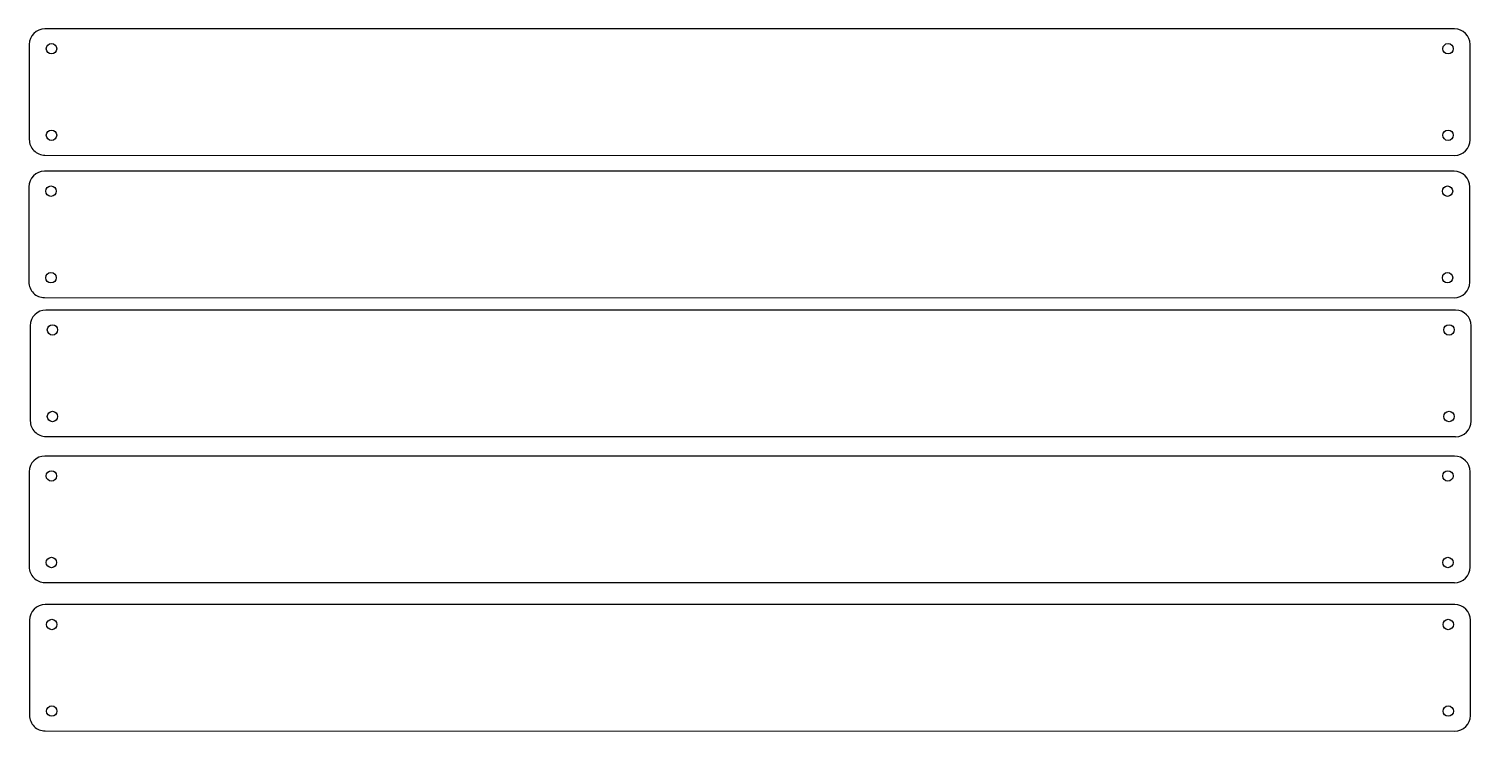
# Model space of a CAD drawing. Extents: x 61 to 366, y -171 to -23.
import ezdxf

# ---------------------------------------------------------------- set-up
doc = ezdxf.new("R2010")
doc.units = 0
doc.layers.get('0').update_dxf_attribs({"linetype": 'CONTINUOUS'})

# ---------------------------------------------------------------- blocks, each defined once
blk = doc.blocks.new('PART__FEATURE')
at = {"color": 5}
for p, q in [((362.13, -52.94), (63.85, -52.94)), ((60.54, -56.25), (60.54, -76.39)), ((365.44, -76.43), (365.44, -56.25)), ((63.85, -79.69), (362.13, -79.73))]:
    blk.add_line(p, q, dxfattribs=at)
for centre in [(65.23, -57.15), (360.75, -57.15), (65.23, -75.47), (360.75, -75.47)]:
    blk.add_circle(centre, 1.1, dxfattribs=at)
for centre, start, end in [((63.85, -56.25), 90, 180), ((362.13, -56.25), 0, 90), ((63.85, -76.38), 180.052, 270.052), ((362.13, -76.43), 270, 0)]:
    blk.add_arc(centre, 3.31, start, end, dxfattribs=at)

msp = doc.modelspace()

# ---------------------------------------------------------------- block references
at = {"color": 0}
for p in [(0.1, 30.16), (0, 0), (0.31, -29.39), (0.08, -60.3), (0.15, -91.74)]:
    msp.add_blockref('PART__FEATURE', p, dxfattribs=at)

doc.saveas('drawing.dxf')
